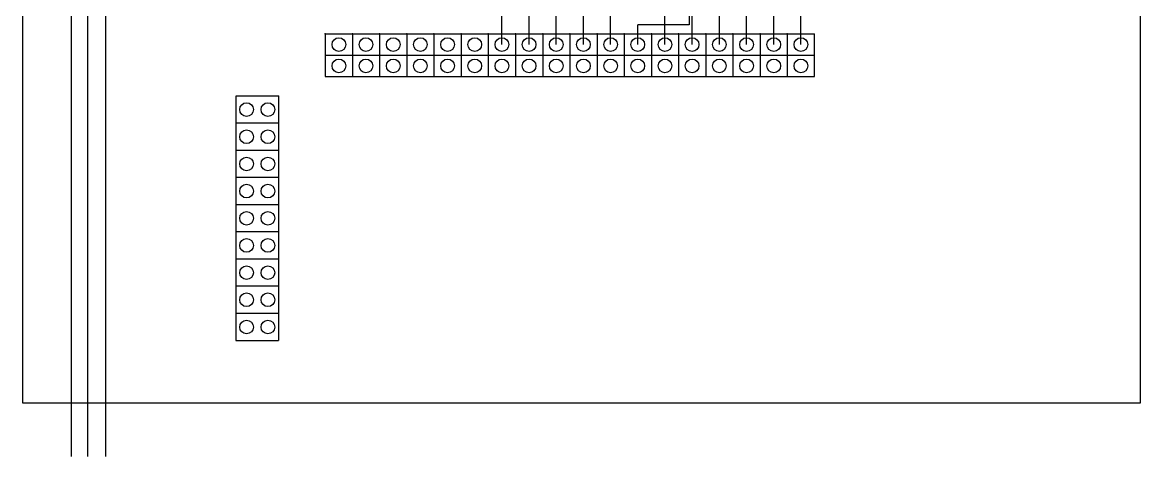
# Model space of a CAD drawing. Header units: inches. Extents: x 7.6 to 25.6, y 2 to 20.9.
# Drawn here: x 7.55 to 25.55, y 2.02 to 9.01 of the extents above; entities that cross this region are included whole.
import ezdxf

# ---------------------------------------------------------------- set-up
doc = ezdxf.new("R2010")
doc.units = ezdxf.units.IN
doc.header["$MEASUREMENT"] = 0
for name, color, linetype in [('+DCwiring', 10, 'Continuous'), ('AC Wiring', 19, 'Continuous'), ('comp', 7, 'Continuous')]:
    doc.layers.add(name, color=color, linetype=linetype)

msp = doc.modelspace()

# ---------------------------------------------------------------- linework, layer by layer
at = {"layer": '+DCwiring'}
for p, q in [((18.285, 10.215), (18.285, 8.975)), ((19.646, 8.657), (19.647, 9.966)), ((20.083, 8.657), (20.083, 10.049)), ((18.771, 8.657), (18.771, 9.805)), ((19.208, 8.657), (19.208, 9.898)), ((15.271, 8.657), (15.271, 9.674)), ((17.896, 8.657), (17.896, 9.599)), ((18.333, 8.657), (18.333, 9.702)), ((15.708, 8.657), (15.708, 9.535)), ((16.146, 8.657), (16.146, 9.395)), ((16.583, 8.657), (16.583, 9.255)), ((17.021, 8.657), (17.021, 9.115)), ((17.458, 8.657), (17.458, 8.975)), ((18.285, 8.975), (17.458, 8.975))]:
    msp.add_line(p, q, dxfattribs=at)
for p, q in [((7.552, 20.892), (7.552, 2.892)), ((25.552, 2.892), (25.552, 20.892)), ((20.302, 8.142), (20.302, 8.829)), ((12.427, 8.142), (20.302, 8.142)), ((10.989, 7.829), (10.989, 3.892)), ((10.989, 3.892), (11.677, 3.892)), ((7.552, 2.892), (25.552, 2.892))]:
    msp.add_line(p, q)
at = {"layer": 'AC Wiring', "color": 252, "true_color": 0x939598}
msp.add_line((8.339, 16.735), (8.339, 2.023), dxfattribs=at)
at = {"layer": 'AC Wiring', "color": 114, "true_color": 0x139b48}
msp.add_line((8.601, 14.985), (8.601, 2.023), dxfattribs=at)
at = {"layer": 'AC Wiring'}
msp.add_line((8.889, 9.976), (8.889, 2.023), dxfattribs=at)
at = {"layer": 'comp'}
for p, q in [((12.427, 8.829), (20.302, 8.829)), ((12.427, 8.829), (12.427, 8.142)), ((12.864, 8.829), (12.864, 8.142)), ((13.302, 8.829), (13.302, 8.142)), ((13.739, 8.829), (13.739, 8.142)), ((14.177, 8.829), (14.177, 8.142)), ((14.614, 8.829), (14.614, 8.142)), ((15.052, 8.829), (15.052, 8.142)), ((15.489, 8.829), (15.489, 8.142)), ((15.927, 8.829), (15.927, 8.142)), ((16.364, 8.829), (16.364, 8.142)), ((16.802, 8.829), (16.802, 8.142)), ((17.239, 8.829), (17.239, 8.142)), ((17.677, 8.829), (17.677, 8.142)), ((18.114, 8.829), (18.114, 8.142)), ((18.552, 8.829), (18.552, 8.142)), ((18.989, 8.829), (18.989, 8.142)), ((19.427, 8.829), (19.427, 8.142)), ((19.864, 8.829), (19.864, 8.142)), ((12.427, 8.485), (20.302, 8.485)), ((11.677, 7.829), (10.989, 7.829)), ((11.677, 7.829), (11.677, 3.892)), ((11.677, 7.392), (10.989, 7.392)), ((11.677, 6.954), (10.989, 6.954)), ((11.677, 6.517), (10.989, 6.517)), ((11.677, 6.079), (10.989, 6.079)), ((11.677, 5.642), (10.989, 5.642)), ((11.677, 5.204), (10.989, 5.204)), ((11.677, 4.767), (10.989, 4.767)), ((11.677, 4.329), (10.989, 4.329))]:
    msp.add_line(p, q, dxfattribs=at)
for centre in [(12.646, 8.657), (13.083, 8.657), (13.521, 8.657), (13.958, 8.657), (14.396, 8.657), (14.833, 8.657), (15.271, 8.657), (15.708, 8.657), (16.146, 8.657), (16.583, 8.657), (17.021, 8.657), (17.458, 8.657), (17.896, 8.657), (18.333, 8.657), (18.771, 8.657), (19.208, 8.657), (19.646, 8.657), (20.083, 8.657), (12.646, 8.314), (13.083, 8.314), (13.521, 8.314), (13.958, 8.314), (14.396, 8.314), (14.833, 8.314), (15.271, 8.314), (15.708, 8.314), (16.146, 8.314), (16.583, 8.314), (17.021, 8.314), (17.458, 8.314), (17.896, 8.314), (18.333, 8.314), (18.771, 8.314), (19.208, 8.314), (19.646, 8.314), (20.083, 8.314), (11.161, 7.61), (11.505, 7.61), (11.161, 7.173), (11.505, 7.173), (11.161, 6.735), (11.505, 6.735), (11.161, 6.298), (11.505, 6.298), (11.161, 5.86), (11.505, 5.86), (11.161, 5.423), (11.505, 5.423), (11.161, 4.985), (11.505, 4.985), (11.161, 4.548), (11.505, 4.548), (11.161, 4.11), (11.505, 4.11)]:
    msp.add_circle(centre, 0.11, dxfattribs=at)
for p in [(12.427, 8.829), (12.864, 8.829), (13.302, 8.829), (13.739, 8.829), (14.177, 8.829), (14.614, 8.829), (15.052, 8.829), (15.489, 8.829), (15.927, 8.829), (16.364, 8.829), (16.802, 8.829), (17.239, 8.829), (17.677, 8.829), (18.114, 8.829), (18.552, 8.829), (18.989, 8.829), (19.427, 8.829), (19.864, 8.829), (11.677, 7.829), (11.677, 7.392), (11.677, 6.954), (11.677, 6.517), (11.677, 6.079), (11.677, 5.642), (11.677, 5.204), (11.677, 4.767), (11.677, 4.329)]:
    msp.add_point(p, dxfattribs=at)

doc.saveas('drawing.dxf')
